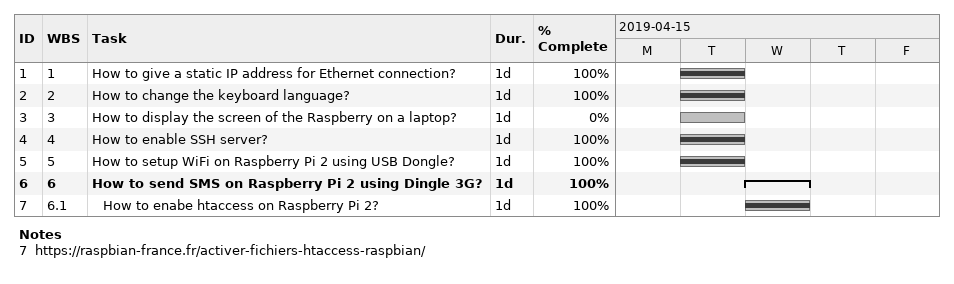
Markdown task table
| ID | WBS | Task | Duration | Start | Finish | % complete |
|---|---|---|---|---|---|---|
| 1 | 1 | How to give a static IP address for Ethernet connection? | 1d | 2019-04-16 | 2019-04-16 | 100 |
| 2 | 2 | How to change the keyboard language? | 1d | 2019-04-16 | 2019-04-16 | 100 |
| 3 | 3 | How to display the screen of the Raspberry on a laptop? | 1d | 2019-04-16 | 2019-04-16 | 0 |
| 4 | 4 | How to enable SSH server? | 1d | 2019-04-16 | 2019-04-16 | 100 |
| 5 | 5 | How to setup WiFi on Raspberry Pi 2 using USB Dongle? | 1d | 2019-04-16 | 2019-04-16 | 100 |
| 6 | 6 | **How to send SMS on Raspberry Pi 2 using Dingle 3G?** | 1d | 2019-04-17 | 2019-04-17 | 100 |
| 7 | 6.1 | How to enabe htaccess on Raspberry Pi 2? | 1d | 2019-04-17 | 2019-04-17 | 100 |

Notes
- 7: https://raspbian-france.fr/activer-fichiers-htaccess-raspbian/
